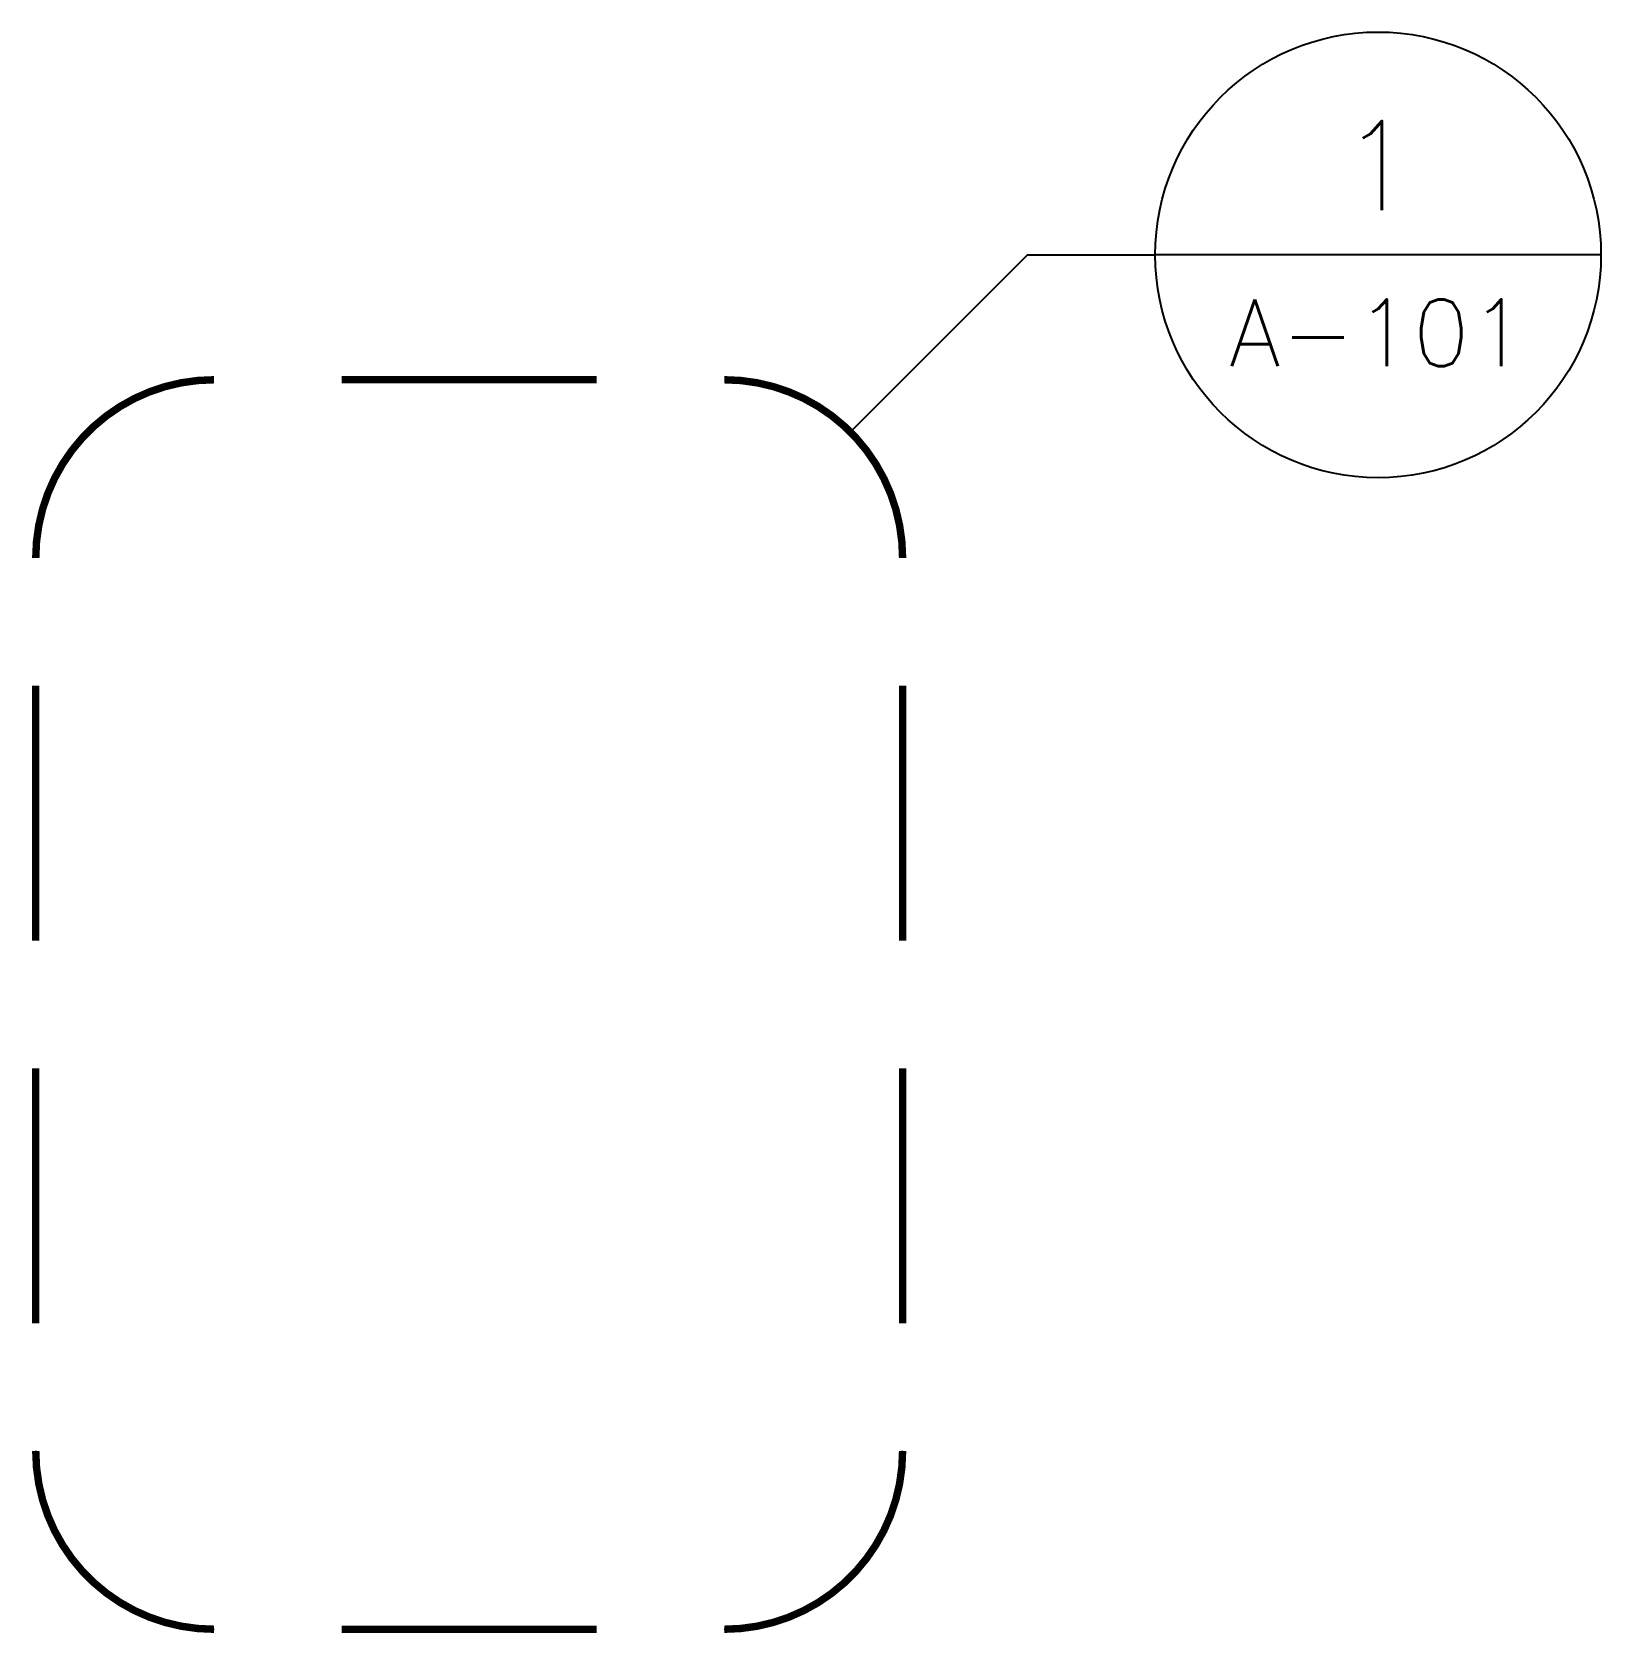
# Model space of a CAD drawing. Header units: millimetres. Extents: x -4602 to 762, y -4712 to 762.
import ezdxf
from ezdxf.enums import TextEntityAlignment as Align

# ---------------------------------------------------------------- set-up
doc = ezdxf.new("R2010")
doc.units = ezdxf.units.MM
doc.header["$MEASUREMENT"] = 0
doc.linetypes.add('DASHED2', pattern=[9.525, 6.35, -3.175])
doc.styles.add('ROMANS', font='romans.shx')

# ---------------------------------------------------------------- blocks, each defined once
blk = doc.blocks.new('Anno_Detail_A2')
blk.add_line((2.5, 0), (-2.5, 0))
blk.add_circle((0, 0), 2.5)
at = {"style": 'ROMANS'}
blk.add_attdef('NUMBER', text='', height=1, dxfattribs=at).set_placement((0, 0.5), align=Align.CENTER)
blk.add_attdef('SHEET', text='', height=0.75, dxfattribs=at).set_placement((0, -0.5), align=Align.TOP_CENTER)

msp = doc.modelspace()

# ---------------------------------------------------------------- linework, layer by layer
msp.add_lwpolyline([(-1804.3, -605.6), (-1198.8, 0), (-762, 0)])
at = {"linetype": 'DASHED2', "const_width": 25.4}
for points in [[(-3980.1, -427, 0.414214), (-4589.7, -1036.6)], [(-2235.4, -427, -0.414214), (-1625.8, -1036.6)], [(-3980.1, -4699.5, -0.414214), (-4589.7, -4089.9)], [(-2235.4, -4699.5, 0.414214), (-1625.8, -4089.9)]]:
    msp.add_lwpolyline(points, format="xyb", dxfattribs=at)
for points in [[(-2671.6, -427), (-3544, -427)], [(-4589.7, -2345.2), (-4589.7, -1472.8)], [(-1625.8, -2345.2), (-1625.8, -1472.8)], [(-4589.7, -3653.7), (-4589.7, -2781.4)], [(-1625.8, -3653.7), (-1625.8, -2781.4)], [(-2671.6, -4699.5), (-3544, -4699.5)]]:
    msp.add_lwpolyline(points, dxfattribs=at)
at = {"linetype": 'DASHED2'}
for centre, start, end in [((-3980.1, -4089.9), 180, 270), ((-2235.4, -4089.9), 270, 0)]:
    msp.add_arc(centre, 609.6, start, end, dxfattribs=at)

# ---------------------------------------------------------------- block references
at = {"xscale": 304.8, "yscale": 304.8, "zscale": 304.8}
msp.add_blockref('Anno_Detail_A2', (0, 0), dxfattribs=at).add_auto_attribs({'NUMBER': '1', 'SHEET': 'A-101'})

doc.saveas('drawing.dxf')
